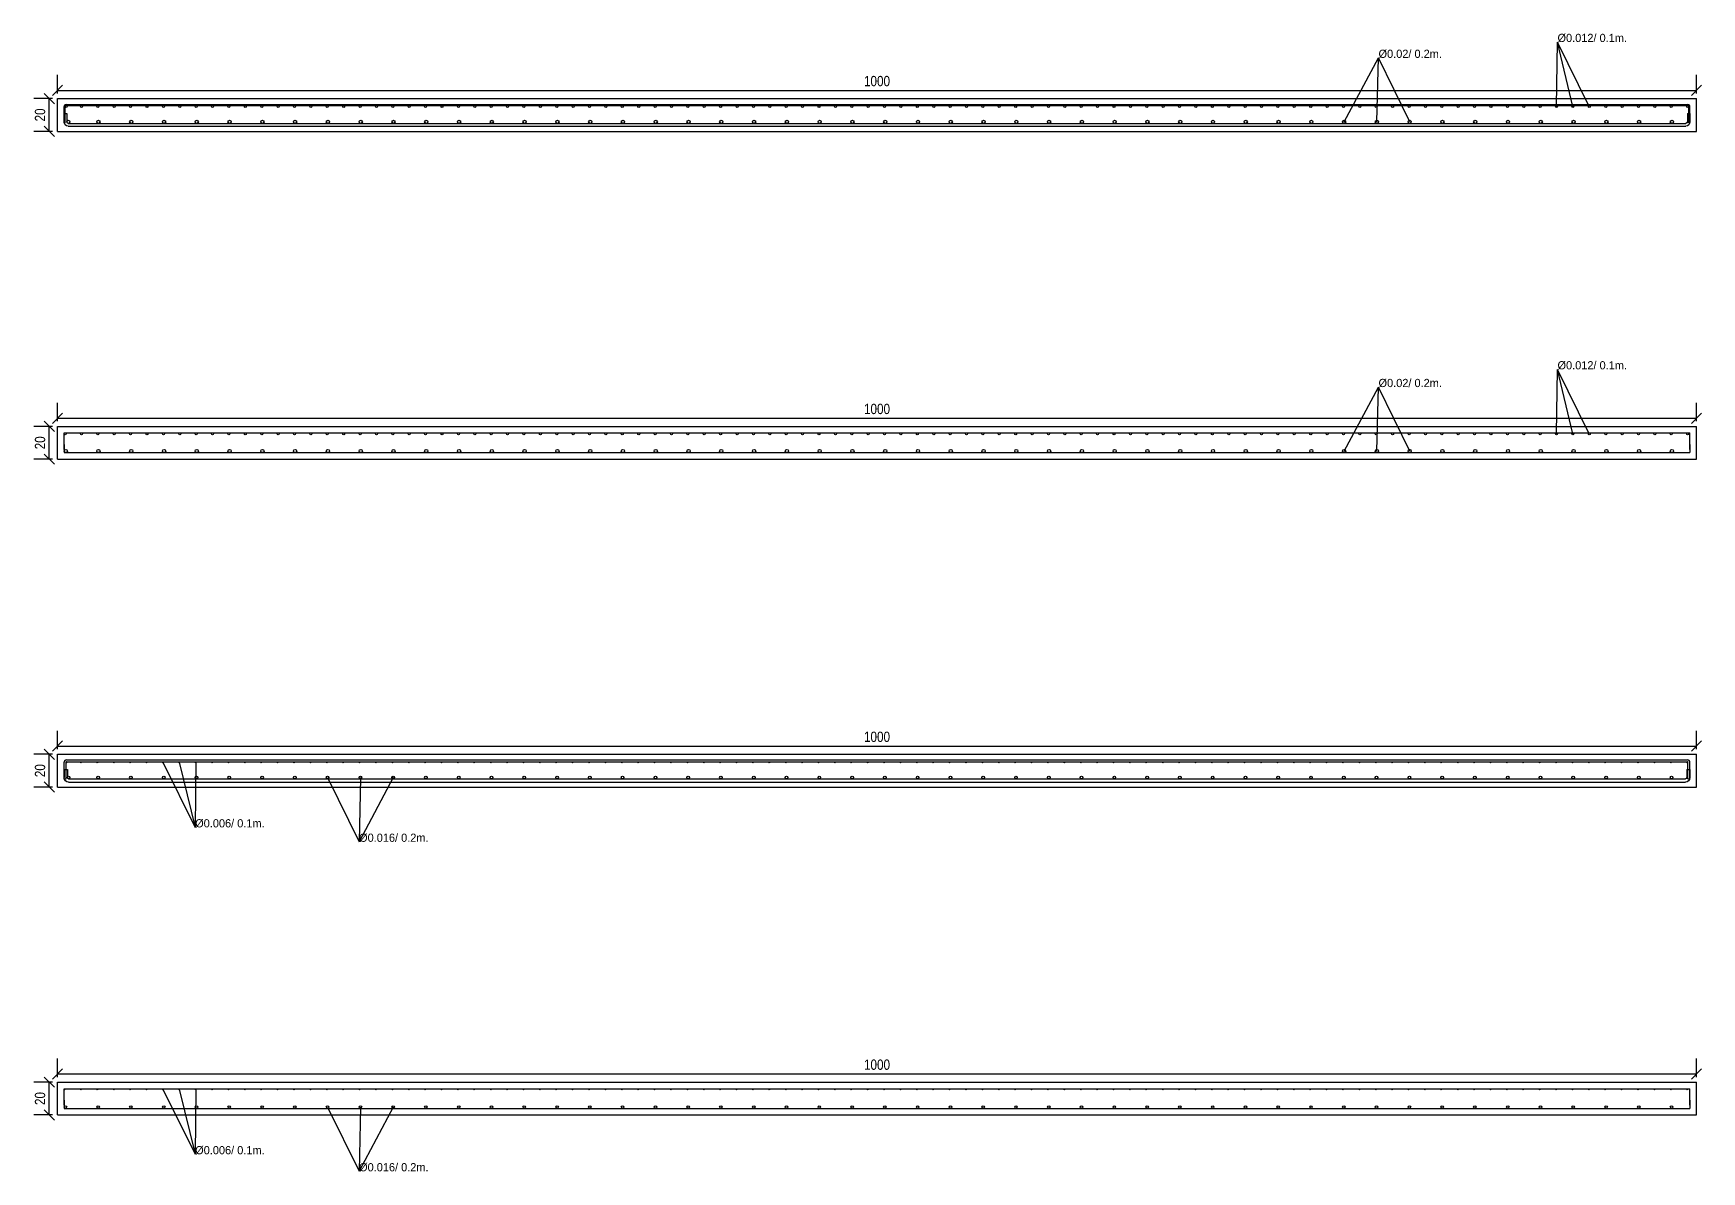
# Model space of a CAD drawing. Header units: metres. Extents: x -0.1 to 10, y -6.3 to 0.6.
import ezdxf

# ---------------------------------------------------------------- set-up
doc = ezdxf.new("R2010")
doc.units = ezdxf.units.M
doc.styles.add('OpenSansCondensed-Light', font='OpenSansCondensed-Light.ttf')
doc.dimstyles.new('EZ_M_25_H25_CM', dxfattribs={"dimtxt": 0.0625, "dimasz": 0.0625, "dimexe": 0.09375, "dimexo": 0.03125, "dimgap": 0.025, "dimtad": 1, "dimlfac": 100, "dimzin": 12, "dimdsep": 46, "dimtxsty": 'OpenSansCondensed-Light', "dimtsz": 0.03125, "dimcen": 2.5, "dimazin": 3, "dimtfac": 0.5, "dimtmove": 2, "dimatfit": 3})

msp = doc.modelspace()

# ---------------------------------------------------------------- linework, layer by layer
for p, q in [((9.146, 0.151), (9.152, 0.545)), ((9.346, 0.151), (9.152, 0.545)), ((9.246, 0.151), (9.152, 0.545)), ((7.85, 0.058), (8.06, 0.448)), ((8.05, 0.058), (8.06, 0.448)), ((8.25, 0.058), (8.06, 0.448)), ((0, 0), (0, 0.2)), ((0, 0.2), (10, 0.2)), ((0.04, 0.051), (0.04, 0.151)), ((0.04, 0.108), (0.056, 0.108)), ((0.04, 0.108), (0.04, 0.058)), ((0.046, 0.051), (0.046, 0.151)), ((0.052, 0.163), (9.948, 0.163)), ((0.052, 0.157), (9.948, 0.157)), ((0.056, 0.108), (0.056, 0.058)), ((9.944, 0.108), (9.96, 0.108)), ((9.944, 0.108), (9.944, 0.058)), ((9.954, 0.051), (9.954, 0.151)), ((9.96, 0.051), (9.96, 0.151)), ((9.96, 0.108), (9.96, 0.058)), ((10, 0), (10, 0.2)), ((0, 0), (10, 0)), ((0.04, 0.051), (0.046, 0.051)), ((0.066, 0.048), (9.934, 0.048)), ((0.066, 0.032), (9.934, 0.032)), ((9.954, 0.051), (9.96, 0.051)), ((9.146, -1.846), (9.152, -1.452)), ((9.346, -1.846), (9.152, -1.452)), ((9.246, -1.846), (9.152, -1.452)), ((7.85, -1.95), (8.06, -1.56)), ((8.05, -1.95), (8.06, -1.56)), ((8.25, -1.95), (8.06, -1.56)), ((0, -2), (0, -1.8)), ((0, -1.8), (10, -1.8)), ((10, -2), (10, -1.8)), ((0.04, -1.94), (0.04, -1.84)), ((0.04, -1.84), (9.96, -1.84)), ((0.04, -1.91), (0.04, -1.96)), ((9.96, -1.94), (9.96, -1.84)), ((9.96, -1.91), (9.96, -1.96)), ((0, -2), (10, -2)), ((0.04, -1.96), (9.96, -1.96)), ((0, -4), (0, -3.8)), ((0, -3.8), (10, -3.8)), ((0.04, -3.949), (0.04, -3.849)), ((0.052, -3.949), (0.052, -3.849)), ((0.055, -3.834), (9.945, -3.834)), ((0.055, -3.846), (9.945, -3.846)), ((0.643, -3.849), (0.84, -4.246)), ((0.743, -3.849), (0.84, -4.246)), ((0.843, -3.849), (0.84, -4.246)), ((9.948, -3.949), (9.948, -3.849)), ((9.96, -3.949), (9.96, -3.849)), ((10, -4), (10, -3.8)), ((0.04, -3.892), (0.06, -3.892)), ((0.04, -3.892), (0.04, -3.942)), ((0.04, -3.949), (0.052, -3.949)), ((0.06, -3.892), (0.06, -3.942)), ((0.068, -3.95), (9.932, -3.95)), ((1.648, -3.942), (1.84, -4.334)), ((1.848, -3.942), (1.84, -4.334)), ((2.048, -3.942), (1.84, -4.334)), ((9.94, -3.892), (9.96, -3.892)), ((9.94, -3.892), (9.94, -3.942)), ((9.948, -3.949), (9.96, -3.949)), ((9.96, -3.892), (9.96, -3.942)), ((0, -4), (10, -4)), ((0.068, -3.97), (9.932, -3.97)), ((0, -6), (0, -5.8)), ((0, -5.8), (10, -5.8)), ((10, -6), (10, -5.8)), ((0.04, -5.94), (0.04, -5.84)), ((0.04, -5.84), (9.96, -5.84)), ((0.643, -5.843), (0.84, -6.24)), ((0.743, -5.843), (0.84, -6.24)), ((0.843, -5.843), (0.84, -6.24)), ((9.96, -5.94), (9.96, -5.84)), ((0, -6), (10, -6)), ((0.04, -5.91), (0.04, -5.96)), ((0.04, -5.96), (9.96, -5.96)), ((1.648, -5.952), (1.84, -6.344)), ((1.848, -5.952), (1.84, -6.344)), ((2.048, -5.952), (1.84, -6.344)), ((9.96, -5.91), (9.96, -5.96))]:
    msp.add_line(p, q)
for centre, radius in [((0.052, 0.151), 0.006), ((0.146, 0.151), 0.006), ((0.246, 0.151), 0.006), ((0.346, 0.151), 0.006), ((0.446, 0.151), 0.006), ((0.546, 0.151), 0.006), ((0.646, 0.151), 0.006), ((0.746, 0.151), 0.006), ((0.846, 0.151), 0.006), ((0.946, 0.151), 0.006), ((1.046, 0.151), 0.006), ((1.146, 0.151), 0.006), ((1.246, 0.151), 0.006), ((1.346, 0.151), 0.006), ((1.446, 0.151), 0.006), ((1.546, 0.151), 0.006), ((1.646, 0.151), 0.006), ((1.746, 0.151), 0.006), ((1.846, 0.151), 0.006), ((1.946, 0.151), 0.006), ((2.046, 0.151), 0.006), ((2.146, 0.151), 0.006), ((2.246, 0.151), 0.006), ((2.346, 0.151), 0.006), ((2.446, 0.151), 0.006), ((2.546, 0.151), 0.006), ((2.646, 0.151), 0.006), ((2.746, 0.151), 0.006), ((2.846, 0.151), 0.006), ((2.946, 0.151), 0.006), ((3.046, 0.151), 0.006), ((3.146, 0.151), 0.006), ((3.246, 0.151), 0.006), ((3.346, 0.151), 0.006), ((3.446, 0.151), 0.006), ((3.546, 0.151), 0.006), ((3.646, 0.151), 0.006), ((3.746, 0.151), 0.006), ((3.846, 0.151), 0.006), ((3.946, 0.151), 0.006), ((4.046, 0.151), 0.006), ((4.146, 0.151), 0.006), ((4.246, 0.151), 0.006), ((4.346, 0.151), 0.006), ((4.446, 0.151), 0.006), ((4.546, 0.151), 0.006), ((4.646, 0.151), 0.006), ((4.746, 0.151), 0.006), ((4.846, 0.151), 0.006), ((4.946, 0.151), 0.006), ((5.046, 0.151), 0.006), ((5.146, 0.151), 0.006), ((5.246, 0.151), 0.006), ((5.346, 0.151), 0.006), ((5.446, 0.151), 0.006), ((5.546, 0.151), 0.006), ((5.646, 0.151), 0.006), ((5.746, 0.151), 0.006), ((5.846, 0.151), 0.006), ((5.946, 0.151), 0.006), ((6.046, 0.151), 0.006), ((6.146, 0.151), 0.006), ((6.246, 0.151), 0.006), ((6.346, 0.151), 0.006), ((6.446, 0.151), 0.006), ((6.546, 0.151), 0.006), ((6.646, 0.151), 0.006), ((6.746, 0.151), 0.006), ((6.846, 0.151), 0.006), ((6.946, 0.151), 0.006), ((7.046, 0.151), 0.006), ((7.146, 0.151), 0.006), ((7.246, 0.151), 0.006), ((7.346, 0.151), 0.006), ((7.446, 0.151), 0.006), ((7.546, 0.151), 0.006), ((7.646, 0.151), 0.006), ((7.746, 0.151), 0.006), ((7.846, 0.151), 0.006), ((7.946, 0.151), 0.006), ((8.046, 0.151), 0.006), ((8.146, 0.151), 0.006), ((8.246, 0.151), 0.006), ((8.346, 0.151), 0.006), ((8.446, 0.151), 0.006), ((8.546, 0.151), 0.006), ((8.646, 0.151), 0.006), ((8.746, 0.151), 0.006), ((8.846, 0.151), 0.006), ((8.946, 0.151), 0.006), ((9.046, 0.151), 0.006), ((9.146, 0.151), 0.006), ((9.246, 0.151), 0.006), ((9.346, 0.151), 0.006), ((9.446, 0.151), 0.006), ((9.546, 0.151), 0.006), ((9.646, 0.151), 0.006), ((9.746, 0.151), 0.006), ((9.846, 0.151), 0.006), ((9.946, 0.151), 0.006), ((0.066, 0.058), 0.01), ((0.25, 0.058), 0.01), ((0.45, 0.058), 0.01), ((0.65, 0.058), 0.01), ((0.85, 0.058), 0.01), ((1.05, 0.058), 0.01), ((1.25, 0.058), 0.01), ((1.45, 0.058), 0.01), ((1.65, 0.058), 0.01), ((1.85, 0.058), 0.01), ((2.05, 0.058), 0.01), ((2.25, 0.058), 0.01), ((2.45, 0.058), 0.01), ((2.65, 0.058), 0.01), ((2.85, 0.058), 0.01), ((3.05, 0.058), 0.01), ((3.25, 0.058), 0.01), ((3.45, 0.058), 0.01), ((3.65, 0.058), 0.01), ((3.85, 0.058), 0.01), ((4.05, 0.058), 0.01), ((4.25, 0.058), 0.01), ((4.45, 0.058), 0.01), ((4.65, 0.058), 0.01), ((4.85, 0.058), 0.01), ((5.05, 0.058), 0.01), ((5.25, 0.058), 0.01), ((5.45, 0.058), 0.01), ((5.65, 0.058), 0.01), ((5.85, 0.058), 0.01), ((6.05, 0.058), 0.01), ((6.25, 0.058), 0.01), ((6.45, 0.058), 0.01), ((6.65, 0.058), 0.01), ((6.85, 0.058), 0.01), ((7.05, 0.058), 0.01), ((7.25, 0.058), 0.01), ((7.45, 0.058), 0.01), ((7.65, 0.058), 0.01), ((7.85, 0.058), 0.01), ((8.05, 0.058), 0.01), ((8.25, 0.058), 0.01), ((8.45, 0.058), 0.01), ((8.65, 0.058), 0.01), ((8.85, 0.058), 0.01), ((9.05, 0.058), 0.01), ((9.25, 0.058), 0.01), ((9.45, 0.058), 0.01), ((9.65, 0.058), 0.01), ((9.85, 0.058), 0.01), ((0.046, -1.846), 0.006), ((0.146, -1.846), 0.006), ((0.246, -1.846), 0.006), ((0.346, -1.846), 0.006), ((0.446, -1.846), 0.006), ((0.546, -1.846), 0.006), ((0.646, -1.846), 0.006), ((0.746, -1.846), 0.006), ((0.846, -1.846), 0.006), ((0.946, -1.846), 0.006), ((1.046, -1.846), 0.006), ((1.146, -1.846), 0.006), ((1.246, -1.846), 0.006), ((1.346, -1.846), 0.006), ((1.446, -1.846), 0.006), ((1.546, -1.846), 0.006), ((1.646, -1.846), 0.006), ((1.746, -1.846), 0.006), ((1.846, -1.846), 0.006), ((1.946, -1.846), 0.006), ((2.046, -1.846), 0.006), ((2.146, -1.846), 0.006), ((2.246, -1.846), 0.006), ((2.346, -1.846), 0.006), ((2.446, -1.846), 0.006), ((2.546, -1.846), 0.006), ((2.646, -1.846), 0.006), ((2.746, -1.846), 0.006), ((2.846, -1.846), 0.006), ((2.946, -1.846), 0.006), ((3.046, -1.846), 0.006), ((3.146, -1.846), 0.006), ((3.246, -1.846), 0.006), ((3.346, -1.846), 0.006), ((3.446, -1.846), 0.006), ((3.546, -1.846), 0.006), ((3.646, -1.846), 0.006), ((3.746, -1.846), 0.006), ((3.846, -1.846), 0.006), ((3.946, -1.846), 0.006), ((4.046, -1.846), 0.006), ((4.146, -1.846), 0.006), ((4.246, -1.846), 0.006), ((4.346, -1.846), 0.006), ((4.446, -1.846), 0.006), ((4.546, -1.846), 0.006), ((4.646, -1.846), 0.006), ((4.746, -1.846), 0.006), ((4.846, -1.846), 0.006), ((4.946, -1.846), 0.006), ((5.046, -1.846), 0.006), ((5.146, -1.846), 0.006), ((5.246, -1.846), 0.006), ((5.346, -1.846), 0.006), ((5.446, -1.846), 0.006), ((5.546, -1.846), 0.006), ((5.646, -1.846), 0.006), ((5.746, -1.846), 0.006), ((5.846, -1.846), 0.006), ((5.946, -1.846), 0.006), ((6.046, -1.846), 0.006), ((6.146, -1.846), 0.006), ((6.246, -1.846), 0.006), ((6.346, -1.846), 0.006), ((6.446, -1.846), 0.006), ((6.546, -1.846), 0.006), ((6.646, -1.846), 0.006), ((6.746, -1.846), 0.006), ((6.846, -1.846), 0.006), ((6.946, -1.846), 0.006), ((7.046, -1.846), 0.006), ((7.146, -1.846), 0.006), ((7.246, -1.846), 0.006), ((7.346, -1.846), 0.006), ((7.446, -1.846), 0.006), ((7.546, -1.846), 0.006), ((7.646, -1.846), 0.006), ((7.746, -1.846), 0.006), ((7.846, -1.846), 0.006), ((7.946, -1.846), 0.006), ((8.046, -1.846), 0.006), ((8.146, -1.846), 0.006), ((8.246, -1.846), 0.006), ((8.346, -1.846), 0.006), ((8.446, -1.846), 0.006), ((8.546, -1.846), 0.006), ((8.646, -1.846), 0.006), ((8.746, -1.846), 0.006), ((8.846, -1.846), 0.006), ((8.946, -1.846), 0.006), ((9.046, -1.846), 0.006), ((9.146, -1.846), 0.006), ((9.246, -1.846), 0.006), ((9.346, -1.846), 0.006), ((9.446, -1.846), 0.006), ((9.546, -1.846), 0.006), ((9.646, -1.846), 0.006), ((9.746, -1.846), 0.006), ((9.846, -1.846), 0.006), ((9.946, -1.846), 0.006), ((0.05, -1.95), 0.01), ((0.25, -1.95), 0.01), ((0.45, -1.95), 0.01), ((0.65, -1.95), 0.01), ((0.85, -1.95), 0.01), ((1.05, -1.95), 0.01), ((1.25, -1.95), 0.01), ((1.45, -1.95), 0.01), ((1.65, -1.95), 0.01), ((1.85, -1.95), 0.01), ((2.05, -1.95), 0.01), ((2.25, -1.95), 0.01), ((2.45, -1.95), 0.01), ((2.65, -1.95), 0.01), ((2.85, -1.95), 0.01), ((3.05, -1.95), 0.01), ((3.25, -1.95), 0.01), ((3.45, -1.95), 0.01), ((3.65, -1.95), 0.01), ((3.85, -1.95), 0.01), ((4.05, -1.95), 0.01), ((4.25, -1.95), 0.01), ((4.45, -1.95), 0.01), ((4.65, -1.95), 0.01), ((4.85, -1.95), 0.01), ((5.05, -1.95), 0.01), ((5.25, -1.95), 0.01), ((5.45, -1.95), 0.01), ((5.65, -1.95), 0.01), ((5.85, -1.95), 0.01), ((6.05, -1.95), 0.01), ((6.25, -1.95), 0.01), ((6.45, -1.95), 0.01), ((6.65, -1.95), 0.01), ((6.85, -1.95), 0.01), ((7.05, -1.95), 0.01), ((7.25, -1.95), 0.01), ((7.45, -1.95), 0.01), ((7.65, -1.95), 0.01), ((7.85, -1.95), 0.01), ((8.05, -1.95), 0.01), ((8.25, -1.95), 0.01), ((8.45, -1.95), 0.01), ((8.65, -1.95), 0.01), ((8.85, -1.95), 0.01), ((9.05, -1.95), 0.01), ((9.25, -1.95), 0.01), ((9.45, -1.95), 0.01), ((9.65, -1.95), 0.01), ((9.85, -1.95), 0.01), ((0.055, -3.849), 0.003), ((0.143, -3.849), 0.003), ((0.243, -3.849), 0.003), ((0.343, -3.849), 0.003), ((0.443, -3.849), 0.003), ((0.543, -3.849), 0.003), ((0.643, -3.849), 0.003), ((0.743, -3.849), 0.003), ((0.843, -3.849), 0.003), ((0.943, -3.849), 0.003), ((1.043, -3.849), 0.003), ((1.143, -3.849), 0.003), ((1.243, -3.849), 0.003), ((1.343, -3.849), 0.003), ((1.443, -3.849), 0.003), ((1.543, -3.849), 0.003), ((1.643, -3.849), 0.003), ((1.743, -3.849), 0.003), ((1.843, -3.849), 0.003), ((1.943, -3.849), 0.003), ((2.043, -3.849), 0.003), ((2.143, -3.849), 0.003), ((2.243, -3.849), 0.003), ((2.343, -3.849), 0.003), ((2.443, -3.849), 0.003), ((2.543, -3.849), 0.003), ((2.643, -3.849), 0.003), ((2.743, -3.849), 0.003), ((2.843, -3.849), 0.003), ((2.943, -3.849), 0.003), ((3.043, -3.849), 0.003), ((3.143, -3.849), 0.003), ((3.243, -3.849), 0.003), ((3.343, -3.849), 0.003), ((3.443, -3.849), 0.003), ((3.543, -3.849), 0.003), ((3.643, -3.849), 0.003), ((3.743, -3.849), 0.003), ((3.843, -3.849), 0.003), ((3.943, -3.849), 0.003), ((4.043, -3.849), 0.003), ((4.143, -3.849), 0.003), ((4.243, -3.849), 0.003), ((4.343, -3.849), 0.003), ((4.443, -3.849), 0.003), ((4.543, -3.849), 0.003), ((4.643, -3.849), 0.003), ((4.743, -3.849), 0.003), ((4.843, -3.849), 0.003), ((4.943, -3.849), 0.003), ((5.043, -3.849), 0.003), ((5.143, -3.849), 0.003), ((5.243, -3.849), 0.003), ((5.343, -3.849), 0.003), ((5.443, -3.849), 0.003), ((5.543, -3.849), 0.003), ((5.643, -3.849), 0.003), ((5.743, -3.849), 0.003), ((5.843, -3.849), 0.003), ((5.943, -3.849), 0.003), ((6.043, -3.849), 0.003), ((6.143, -3.849), 0.003), ((6.243, -3.849), 0.003), ((6.343, -3.849), 0.003), ((6.443, -3.849), 0.003), ((6.543, -3.849), 0.003), ((6.643, -3.849), 0.003), ((6.743, -3.849), 0.003), ((6.843, -3.849), 0.003), ((6.943, -3.849), 0.003), ((7.043, -3.849), 0.003), ((7.143, -3.849), 0.003), ((7.243, -3.849), 0.003), ((7.343, -3.849), 0.003), ((7.443, -3.849), 0.003), ((7.543, -3.849), 0.003), ((7.643, -3.849), 0.003), ((7.743, -3.849), 0.003), ((7.843, -3.849), 0.003), ((7.943, -3.849), 0.003), ((8.043, -3.849), 0.003), ((8.143, -3.849), 0.003), ((8.243, -3.849), 0.003), ((8.343, -3.849), 0.003), ((8.443, -3.849), 0.003), ((8.543, -3.849), 0.003), ((8.643, -3.849), 0.003), ((8.743, -3.849), 0.003), ((8.843, -3.849), 0.003), ((8.943, -3.849), 0.003), ((9.043, -3.849), 0.003), ((9.143, -3.849), 0.003), ((9.243, -3.849), 0.003), ((9.343, -3.849), 0.003), ((9.443, -3.849), 0.003), ((9.543, -3.849), 0.003), ((9.643, -3.849), 0.003), ((9.743, -3.849), 0.003), ((9.843, -3.849), 0.003), ((9.943, -3.849), 0.003), ((0.068, -3.942), 0.008), ((0.248, -3.942), 0.008), ((0.448, -3.942), 0.008), ((0.648, -3.942), 0.008), ((0.848, -3.942), 0.008), ((1.048, -3.942), 0.008), ((1.248, -3.942), 0.008), ((1.448, -3.942), 0.008), ((1.648, -3.942), 0.008), ((1.848, -3.942), 0.008), ((2.048, -3.942), 0.008), ((2.248, -3.942), 0.008), ((2.448, -3.942), 0.008), ((2.648, -3.942), 0.008), ((2.848, -3.942), 0.008), ((3.048, -3.942), 0.008), ((3.248, -3.942), 0.008), ((3.448, -3.942), 0.008), ((3.648, -3.942), 0.008), ((3.848, -3.942), 0.008), ((4.048, -3.942), 0.008), ((4.248, -3.942), 0.008), ((4.448, -3.942), 0.008), ((4.648, -3.942), 0.008), ((4.848, -3.942), 0.008), ((5.048, -3.942), 0.008), ((5.248, -3.942), 0.008), ((5.448, -3.942), 0.008), ((5.648, -3.942), 0.008), ((5.848, -3.942), 0.008), ((6.048, -3.942), 0.008), ((6.248, -3.942), 0.008), ((6.448, -3.942), 0.008), ((6.648, -3.942), 0.008), ((6.848, -3.942), 0.008), ((7.048, -3.942), 0.008), ((7.248, -3.942), 0.008), ((7.448, -3.942), 0.008), ((7.648, -3.942), 0.008), ((7.848, -3.942), 0.008), ((8.048, -3.942), 0.008), ((8.248, -3.942), 0.008), ((8.448, -3.942), 0.008), ((8.648, -3.942), 0.008), ((8.848, -3.942), 0.008), ((9.048, -3.942), 0.008), ((9.248, -3.942), 0.008), ((9.448, -3.942), 0.008), ((9.648, -3.942), 0.008), ((9.848, -3.942), 0.008), ((0.043, -5.843), 0.003), ((0.143, -5.843), 0.003), ((0.243, -5.843), 0.003), ((0.343, -5.843), 0.003), ((0.443, -5.843), 0.003), ((0.543, -5.843), 0.003), ((0.643, -5.843), 0.003), ((0.743, -5.843), 0.003), ((0.843, -5.843), 0.003), ((0.943, -5.843), 0.003), ((1.043, -5.843), 0.003), ((1.143, -5.843), 0.003), ((1.243, -5.843), 0.003), ((1.343, -5.843), 0.003), ((1.443, -5.843), 0.003), ((1.543, -5.843), 0.003), ((1.643, -5.843), 0.003), ((1.743, -5.843), 0.003), ((1.843, -5.843), 0.003), ((1.943, -5.843), 0.003), ((2.043, -5.843), 0.003), ((2.143, -5.843), 0.003), ((2.243, -5.843), 0.003), ((2.343, -5.843), 0.003), ((2.443, -5.843), 0.003), ((2.543, -5.843), 0.003), ((2.643, -5.843), 0.003), ((2.743, -5.843), 0.003), ((2.843, -5.843), 0.003), ((2.943, -5.843), 0.003), ((3.043, -5.843), 0.003), ((3.143, -5.843), 0.003), ((3.243, -5.843), 0.003), ((3.343, -5.843), 0.003), ((3.443, -5.843), 0.003), ((3.543, -5.843), 0.003), ((3.643, -5.843), 0.003), ((3.743, -5.843), 0.003), ((3.843, -5.843), 0.003), ((3.943, -5.843), 0.003), ((4.043, -5.843), 0.003), ((4.143, -5.843), 0.003), ((4.243, -5.843), 0.003), ((4.343, -5.843), 0.003), ((4.443, -5.843), 0.003), ((4.543, -5.843), 0.003), ((4.643, -5.843), 0.003), ((4.743, -5.843), 0.003), ((4.843, -5.843), 0.003), ((4.943, -5.843), 0.003), ((5.043, -5.843), 0.003), ((5.143, -5.843), 0.003), ((5.243, -5.843), 0.003), ((5.343, -5.843), 0.003), ((5.443, -5.843), 0.003), ((5.543, -5.843), 0.003), ((5.643, -5.843), 0.003), ((5.743, -5.843), 0.003), ((5.843, -5.843), 0.003), ((5.943, -5.843), 0.003), ((6.043, -5.843), 0.003), ((6.143, -5.843), 0.003), ((6.243, -5.843), 0.003), ((6.343, -5.843), 0.003), ((6.443, -5.843), 0.003), ((6.543, -5.843), 0.003), ((6.643, -5.843), 0.003), ((6.743, -5.843), 0.003), ((6.843, -5.843), 0.003), ((6.943, -5.843), 0.003), ((7.043, -5.843), 0.003), ((7.143, -5.843), 0.003), ((7.243, -5.843), 0.003), ((7.343, -5.843), 0.003), ((7.443, -5.843), 0.003), ((7.543, -5.843), 0.003), ((7.643, -5.843), 0.003), ((7.743, -5.843), 0.003), ((7.843, -5.843), 0.003), ((7.943, -5.843), 0.003), ((8.043, -5.843), 0.003), ((8.143, -5.843), 0.003), ((8.243, -5.843), 0.003), ((8.343, -5.843), 0.003), ((8.443, -5.843), 0.003), ((8.543, -5.843), 0.003), ((8.643, -5.843), 0.003), ((8.743, -5.843), 0.003), ((8.843, -5.843), 0.003), ((8.943, -5.843), 0.003), ((9.043, -5.843), 0.003), ((9.143, -5.843), 0.003), ((9.243, -5.843), 0.003), ((9.343, -5.843), 0.003), ((9.443, -5.843), 0.003), ((9.543, -5.843), 0.003), ((9.643, -5.843), 0.003), ((9.743, -5.843), 0.003), ((9.843, -5.843), 0.003), ((9.943, -5.843), 0.003), ((0.048, -5.952), 0.008), ((0.248, -5.952), 0.008), ((0.448, -5.952), 0.008), ((0.648, -5.952), 0.008), ((0.848, -5.952), 0.008), ((1.048, -5.952), 0.008), ((1.248, -5.952), 0.008), ((1.448, -5.952), 0.008), ((1.648, -5.952), 0.008), ((1.848, -5.952), 0.008), ((2.048, -5.952), 0.008), ((2.248, -5.952), 0.008), ((2.448, -5.952), 0.008), ((2.648, -5.952), 0.008), ((2.848, -5.952), 0.008), ((3.048, -5.952), 0.008), ((3.248, -5.952), 0.008), ((3.448, -5.952), 0.008), ((3.648, -5.952), 0.008), ((3.848, -5.952), 0.008), ((4.048, -5.952), 0.008), ((4.248, -5.952), 0.008), ((4.448, -5.952), 0.008), ((4.648, -5.952), 0.008), ((4.848, -5.952), 0.008), ((5.048, -5.952), 0.008), ((5.248, -5.952), 0.008), ((5.448, -5.952), 0.008), ((5.648, -5.952), 0.008), ((5.848, -5.952), 0.008), ((6.048, -5.952), 0.008), ((6.248, -5.952), 0.008), ((6.448, -5.952), 0.008), ((6.648, -5.952), 0.008), ((6.848, -5.952), 0.008), ((7.048, -5.952), 0.008), ((7.248, -5.952), 0.008), ((7.448, -5.952), 0.008), ((7.648, -5.952), 0.008), ((7.848, -5.952), 0.008), ((8.048, -5.952), 0.008), ((8.248, -5.952), 0.008), ((8.448, -5.952), 0.008), ((8.648, -5.952), 0.008), ((8.848, -5.952), 0.008), ((9.048, -5.952), 0.008), ((9.248, -5.952), 0.008), ((9.448, -5.952), 0.008), ((9.648, -5.952), 0.008), ((9.848, -5.952), 0.008)]:
    msp.add_circle(centre, radius)
for centre, radius, start, end in [((0.052, 0.151), 0.012, 90, 180), ((0.052, 0.151), 0.006, 90, 180), ((9.948, 0.151), 0.012, 0, 90), ((9.948, 0.151), 0.006, 0, 90), ((0.055, -3.849), 0.015, 90, 180), ((0.055, -3.849), 0.003, 90, 180), ((9.945, -3.849), 0.015, 0, 90), ((9.945, -3.849), 0.003, 0, 90)]:
    msp.add_arc(centre, radius, start, end)
at = {"extrusion": (0, 0, -1)}
for centre, radius, start, end in [((-0.066, 0.058), 0.026, -90, 0), ((-0.066, 0.058), 0.01, -90, 0), ((-9.934, 0.058), 0.01, 180, -90), ((-9.934, 0.058), 0.026, 180, -90), ((-0.068, -3.942), 0.028, -90, 0), ((-0.068, -3.942), 0.008, -90, 0), ((-9.932, -3.942), 0.008, 180, -90), ((-9.932, -3.942), 0.028, 180, -90)]:
    msp.add_arc(centre, radius, start, end, dxfattribs=at)

# ---------------------------------------------------------------- texts
for s, p in [('Ø0.012/ 0.1m.', (9.152, 0.545)), ('Ø0.02/ 0.2m.', (8.06, 0.448)), ('Ø0.012/ 0.1m.', (9.152, -1.452)), ('Ø0.02/ 0.2m.', (8.06, -1.56)), ('Ø0.006/ 0.1m.', (0.84, -4.246)), ('Ø0.016/ 0.2m.', (1.84, -4.334)), ('Ø0.006/ 0.1m.', (0.84, -6.24)), ('Ø0.016/ 0.2m.', (1.84, -6.344))]:
    msp.add_text(s, height=0.05).set_placement(p)

# ---------------------------------------------------------------- dimensions: what is measured, and where the dimension line sits
for base, p1, p2 in [((0, 0.25), (0, 0.2), (10, 0.2)), ((0, -1.75), (0, -1.8), (10, -1.8)), ((0, -3.75), (0, -3.8), (10, -3.8)), ((0, -5.75), (0, -5.8), (10, -5.8))]:
    msp.add_linear_dim(base=base, p1=p1, p2=p2, dimstyle='EZ_M_25_H25_CM').render()
for base, p1, p2 in [((-0.05, 0), (0, 0), (0, 0.2)), ((-0.05, -2), (0, -2), (0, -1.8)), ((-0.05, -4), (0, -4), (0, -3.8)), ((-0.05, -6), (0, -6), (0, -5.8))]:
    msp.add_linear_dim(base=base, p1=p1, p2=p2, angle=90, dimstyle='EZ_M_25_H25_CM').render()

doc.saveas('drawing.dxf')
